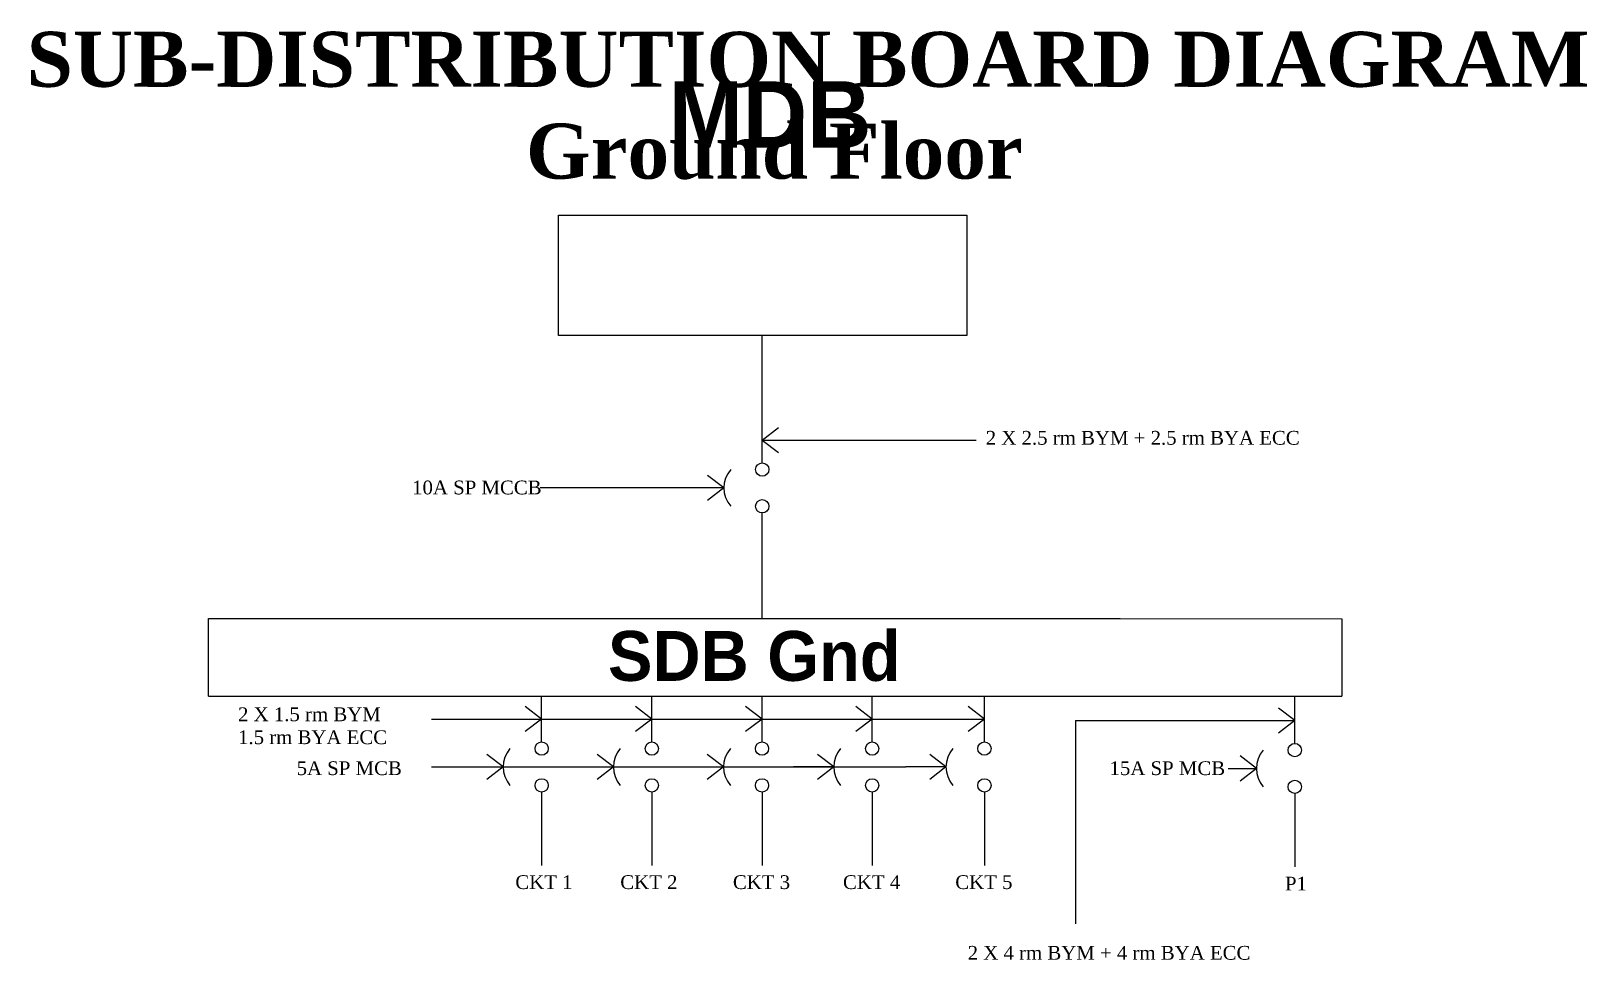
# Model space of a CAD drawing. Header units: inches. Extents: x 8 to 177, y -18 to 83.
import ezdxf

# ---------------------------------------------------------------- set-up
doc = ezdxf.new("R2010")
doc.units = ezdxf.units.IN
doc.header["$MEASUREMENT"] = 0

msp = doc.modelspace()

# ---------------------------------------------------------------- linework, layer by layer
for p, q in [((87.51, 36.08), (87.51, 49.95)), ((87.51, 38.58), (89.28, 39.94)), ((87.51, 38.58), (110.82, 38.58)), ((87.51, 38.58), (89.28, 37.21)), ((83.33, 33.36), (81.56, 34.72)), ((83.33, 33.36), (63.3, 33.36)), ((83.33, 33.36), (81.56, 31.99)), ((87.51, 19.15), (87.51, 30.63)), ((27.2, 10.69), (27.2, 19.15)), ((27.2, 19.15), (126.5, 19.15)), ((126.5, 19.15), (150.65, 19.12)), ((150.65, 19.12), (150.65, 10.69)), ((27.2, 10.69), (150.65, 10.69)), ((63.48, 5.69), (63.48, 10.69)), ((75.48, 5.69), (75.48, 10.69)), ((87.48, 5.69), (87.48, 10.69)), ((99.48, 5.69), (99.48, 10.69)), ((111.7, 5.69), (111.7, 10.69)), ((145.51, 10.53), (145.51, 10.69)), ((145.51, 5.53), (145.51, 10.53)), ((63.48, 8.19), (61.7, 9.55)), ((75.48, 8.19), (73.7, 9.55)), ((87.48, 8.19), (85.7, 9.55)), ((99.48, 8.19), (97.7, 9.55)), ((111.7, 8.19), (109.93, 9.55)), ((145.51, 8.03), (143.73, 9.39)), ((51.48, 8.19), (87.48, 8.19)), ((63.48, 8.19), (61.7, 6.82)), ((75.48, 8.19), (73.7, 6.82)), ((82.94, 8.19), (111.7, 8.19)), ((87.48, 8.19), (85.7, 6.82)), ((99.48, 8.19), (97.7, 6.82)), ((111.7, 8.19), (109.93, 6.82)), ((121.61, 8.03), (145.51, 8.03)), ((121.61, 8.03), (121.61, -14.12)), ((145.51, 8.03), (143.73, 6.66)), ((59.3, 2.97), (57.52, 4.33)), ((71.3, 2.97), (69.52, 4.33)), ((83.3, 2.97), (81.52, 4.33)), ((95.3, 2.97), (93.52, 4.33)), ((107.52, 2.97), (105.75, 4.33)), ((141.33, 2.81), (139.55, 4.17)), ((51.48, 2.97), (83.3, 2.97)), ((59.3, 2.97), (57.52, 1.6)), ((71.3, 2.97), (69.52, 1.6)), ((83.3, 2.97), (81.52, 1.6)), ((83.3, 2.97), (90.91, 2.97)), ((90.76, 2.97), (103.14, 2.97)), ((95.3, 2.97), (90.91, 2.97)), ((95.3, 2.97), (93.52, 1.6)), ((107.52, 2.97), (103.14, 2.97)), ((107.52, 2.97), (105.75, 1.6)), ((138.24, 2.81), (141.33, 2.81)), ((141.33, 2.81), (139.55, 1.44)), ((63.48, 0.24), (63.48, -7.76)), ((75.48, 0.24), (75.48, -7.76)), ((87.48, 0.24), (87.48, -7.76)), ((99.48, 0.24), (99.48, -7.76)), ((111.7, 0.24), (111.7, -7.76)), ((145.51, 0.08), (145.51, -7.92))]:
    msp.add_line(p, q)
msp.add_lwpolyline([(65.31, 63.08), (109.79, 63.08), (109.79, 49.95), (65.31, 49.95)], close=True)
for centre in [(87.51, 35.36), (87.51, 31.36), (63.48, 4.97), (75.48, 4.97), (87.48, 4.97), (99.48, 4.97), (111.7, 4.97), (145.51, 4.81), (63.48, 0.97), (75.48, 0.97), (87.48, 0.97), (99.48, 0.97), (111.7, 0.97), (145.51, 0.81)]:
    msp.add_circle(centre, 0.724)
for centre in [(86.4, 33.36), (62.36, 2.97), (74.36, 2.97), (86.36, 2.97), (98.36, 2.97), (110.59, 2.97), (144.4, 2.81)]:
    msp.add_arc(centre, 3.07, 139.3352, 220.6648)

# ---------------------------------------------------------------- texts
at = {"attachment_point": 1}
for s, insert, char_height, width in [('{\\fTimes New Roman|b1|i0|c0|p18;\\C43;\\c3649492; \\PSUB-DISTRIBUTION BOARD DIAGRAM\\P                        Ground Floor}', (7.39, 93.05), 6, 168.1503), ('{\\fTimes New Roman|b0|i0|c0|p18;2 X 2.5 rm BYM + 2.5 rm BYA ECC}', (111.85, 39.57), 1.5, 33.3698), ('\\pt0;{\\fTimes New Roman|b0|i0|c0|p18;10A SP MCCB}', (49.37, 34.16), 1.5, 18.7794), ('{\\fTimes New Roman|b0|i0|c0|p18;2 X 1.5 rm BYM\\P1.5 rm BYA ECC}', (30.41, 9.46), 1.5, 18.7794), ('\\pt0;{\\fTimes New Roman|b0|i0|c0|p18;5A SP MCB}', (36.79, 3.59), 1.5, 18.7794), ('\\pt0;{\\fTimes New Roman|b0|i0|c0|p18;15A SP MCB}', (125.33, 3.59), 1.5, 18.7794), ('\\pt0;{\\fTimes New Roman|b0|i0|c0|p18;CKT 1}', (60.61, -8.82), 1.5, 18.7794), ('\\pt0;{\\fTimes New Roman|b0|i0|c0|p18;CKT 2}', (72.04, -8.82), 1.5, 18.7794), ('\\pt0;{\\fTimes New Roman|b0|i0|c0|p18;CKT 3}', (84.31, -8.82), 1.5, 18.7794), ('\\pt0;{\\fTimes New Roman|b0|i0|c0|p18;CKT 4}', (96.3, -8.82), 1.5, 18.7794), ('\\pt0;{\\fTimes New Roman|b0|i0|c0|p18;CKT 5}', (108.53, -8.82), 1.5, 18.7794), ('\\pt0;{\\fTimes New Roman|b0|i0|c0|p18;P1}', (144.44, -8.98), 1.5, 18.7794), ('{\\fTimes New Roman|b0|i0|c0|p18;2 X 4 rm BYM + 4 rm BYA ECC}', (109.88, -16.52), 1.5, 33.3324)]:
    msp.add_mtext(s, dxfattribs=dict(at, insert=insert, char_height=char_height, width=width))
at = {"linetype": 'Continuous', "lineweight": 13, "attachment_point": 2}
for s, insert, char_height, width in [('{\\fTimes New Roman|b1|i0|c0|p18;\\C5; \\fAgency FB|b1|i0|c0|p34;\\H0.2887x;\\C43;\\c3649492;MDB }', (83.61, 77.66), 25.1266, 62.7758), ('{\\fAgency FB|b1|i0|c0|p34;\\H0.2887x;\\C43;\\c3649492;SDB Gnd}', (86.64, 17.78), 18.8091, 32.4907)]:
    msp.add_mtext(s, dxfattribs=dict(at, insert=insert, char_height=char_height, width=width))

doc.saveas('drawing.dxf')
